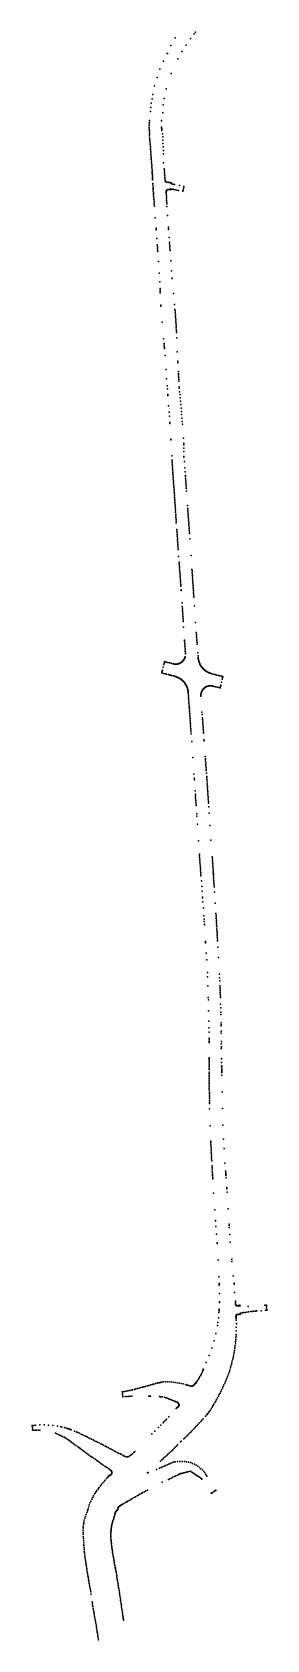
# Model space of a CAD drawing. Header units: metres. Extents: x 254871 to 264190, y 6271272 to 6280437.
# Drawn here: x 261273 to 261553, y 6275106 to 6277022 of the extents above; entities that cross this region are included whole.
import ezdxf

# ---------------------------------------------------------------- set-up
doc = ezdxf.new("R2010")
doc.units = ezdxf.units.M

msp = doc.modelspace()

# ---------------------------------------------------------------- linework, layer by layer
at = {"layer": 'Puntos'}
for p in [(261443.5, 6277015.6), (261462.1, 6277014.8), (261466.3, 6277020.2), (261468, 6277022.2), (261434.3, 6276996.8), (261434.4, 6276997), (261438.6, 6277006.3), (261446.8, 6276990.4), (261451.7, 6276999.1), (261451.7, 6276999), (261451.7, 6276999), (261451.7, 6276999), (261456.7, 6277006.8), (261425.5, 6276978), (261429.6, 6276987.5), (261439, 6276972.8), (261419.2, 6276958.2), (261422.1, 6276968.2), (261433.1, 6276954.6), (261414.8, 6276932.3), (261415.2, 6276937.8), (261416.3, 6276942.8), (261417, 6276948), (261429.4, 6276935.7), (261430.6, 6276943), (261430.6, 6276943), (261430.6, 6276943), (261430.6, 6276943), (261412.8, 6276912.9), (261412.9, 6276917.1), (261412.9, 6276915), (261414.1, 6276927.5), (261427.5, 6276916.9), (261427.5, 6276916.6), (261429, 6276926.2), (261412.7, 6276908.8), (261412.7, 6276908.7), (261412.8, 6276910.9), (261412.8, 6276906.7), (261412.8, 6276906.1), (261412.9, 6276904.6), (261413, 6276902.6), (261413, 6276900.5), (261413.1, 6276898.5), (261413.2, 6276896.4), (261413.4, 6276894.4), (261413.6, 6276892.4), (261427.4, 6276908.9), (261427.4, 6276908), (261427.7, 6276907), (261427.7, 6276907), (261427.8, 6276906.5), (261427.9, 6276905.1), (261428.4, 6276901.2), (261428.8, 6276897.4), (261428.9, 6276893.4), (261413.8, 6276890.4), (261414, 6276888.4), (261414, 6276888.3), (261414.2, 6276886.4), (261414.3, 6276884.4), (261414.4, 6276882.4), (261414.5, 6276880.4), (261414.7, 6276878.4), (261414.8, 6276876.4), (261414.9, 6276874.4), (261429.1, 6276889.4), (261429.1, 6276889.4), (261429.3, 6276885.4), (261429.6, 6276881.4), (261429.8, 6276877.4), (261415.1, 6276872.4), (261415.2, 6276870.9), (261415.2, 6276870.4), (261415.4, 6276868.4), (261415.5, 6276866.4), (261415.7, 6276864.4), (261415.8, 6276862.4), (261415.9, 6276860.5), (261416.1, 6276858.5), (261416.2, 6276856.5), (261416.3, 6276855.6), (261416.3, 6276854.5), (261429.9, 6276866.5), (261430.6, 6276859.5), (261430.8, 6276857.5), (261430.9, 6276855.5), (261416.4, 6276853.1), (261416.5, 6276852.5), (261416.6, 6276850.5), (261416.7, 6276848.5), (261416.7, 6276847.3), (261416.7, 6276847.3), (261416.8, 6276846.6), (261416.8, 6276846.4), (261417.1, 6276841.8), (261417.2, 6276839.7), (261417.3, 6276837.7), (261417.4, 6276836.4), (261417.5, 6276835.2), (261431.1, 6276853.5), (261431.3, 6276851.5), (261431.4, 6276849.5), (261431.5, 6276848.3), (261431.8, 6276846.4), (261431.9, 6276844.9), (261432, 6276844.8), (261432.3, 6276844.3), (261432.3, 6276844.3), (261432.9, 6276843.9), (261432.9, 6276843.9), (261433.5, 6276843.6), (261435.3, 6276843.3), (261435.4, 6276843.2), (261435.5, 6276834.7), (261435.6, 6276834.7), (261437.4, 6276842.9), (261437.7, 6276842.8), (261437.9, 6276835.4), (261437.9, 6276835.1), (261439.1, 6276841.5), (261439.1, 6276835.2), (261439.2, 6276842), (261439.3, 6276842.5), (261439.9, 6276835), (261441.1, 6276841.1), (261441.8, 6276834.7), (261443, 6276840.6), (261448.9, 6276839.4), (261453.4, 6276835.6), (261453.8, 6276838.4), (261453.8, 6276837.6), (261453.9, 6276838.3), (261453.9, 6276838.3), (261453.9, 6276838.1), (261417.5, 6276834.7), (261417.6, 6276832.7), (261417.7, 6276830.7), (261417.8, 6276829.8), (261417.9, 6276828.7), (261418, 6276826.7), (261418.2, 6276824.7), (261418.3, 6276822.7), (261418.5, 6276820.7), (261418.7, 6276818.7), (261418.8, 6276816.7), (261433, 6276832), (261433, 6276831.7), (261433, 6276831.6), (261433, 6276831.2), (261433, 6276830.9), (261433, 6276830.9), (261433.1, 6276832.6), (261433.1, 6276832.4), (261433.1, 6276829.7), (261433.2, 6276832.9), (261433.2, 6276827.7), (261433.3, 6276833.4), (261433.3, 6276825.7), (261433.4, 6276823.7), (261433.5, 6276833.6), (261433.5, 6276821.7), (261433.6, 6276833.8), (261433.6, 6276819.7), (261433.7, 6276817.7), (261434, 6276834.2), (261434.3, 6276834.4), (261434.5, 6276834.5), (261435, 6276834.6), (261436.1, 6276834.6), (261436.1, 6276834.6), (261437.7, 6276834.3), (261443.8, 6276834.3), (261445.8, 6276833.9), (261447.7, 6276833.6), (261452.7, 6276832.7), (261452.8, 6276832.9), (261452.8, 6276832.6), (261452.9, 6276833.2), (261453, 6276833.6), (261419, 6276814.7), (261420, 6276800.9), (261433.9, 6276814.6), (261434.6, 6276803.7), (261420.9, 6276788.8), (261421, 6276786.8), (261435.6, 6276789.8), (261435.7, 6276787.8), (261435.8, 6276787.1), (261436.5, 6276777.6), (261421.7, 6276776.5), (261422.3, 6276768.8), (261422.4, 6276766.8), (261422.5, 6276764.8), (261422.7, 6276762.8), (261422.8, 6276760.8), (261436.9, 6276771.8), (261437, 6276769.8), (261437.1, 6276767.9), (261437.3, 6276765.9), (261437.4, 6276763.9), (261437.6, 6276761.9), (261423.7, 6276748.9), (261438.4, 6276749.9), (261424.6, 6276735), (261425.2, 6276724.6), (261439.3, 6276737.7), (261439.9, 6276728.9), (261439.9, 6276728.7), (261425.6, 6276716.9), (261425.7, 6276714.9), (261425.8, 6276712.9), (261425.9, 6276711.5), (261441.6, 6276710.7), (261426.4, 6276696.7), (261426.5, 6276695.8), (261443, 6276697.8), (261443.4, 6276691.7), (261443.6, 6276690.1), (261443.7, 6276688.1), (261443.9, 6276686.1), (261444, 6276684.1), (261444.1, 6276682.1), (261428.3, 6276676.8), (261444.3, 6276680.1), (261444.4, 6276678.1), (261444.5, 6276676.1), (261444.7, 6276674.1), (261444.8, 6276672.2), (261444.9, 6276670.2), (261445, 6276668.2), (261445.1, 6276666.2), (261445.1, 6276664.5), (261429.9, 6276656.8), (261430.4, 6276651.1), (261430.5, 6276649.1), (261430.7, 6276647.1), (261430.8, 6276645.9), (261430.9, 6276645.1), (261445.5, 6276657.9), (261431.6, 6276636.9), (261446.2, 6276641.4), (261446.8, 6276630.2), (261446.9, 6276628.2), (261432.8, 6276620.4), (261433.5, 6276609.2), (261447.5, 6276617.9), (261447.6, 6276615.4), (261447.7, 6276614.2), (261447.8, 6276612.2), (261447.9, 6276610.2), (261448, 6276608.2), (261448.1, 6276606.2), (261434.2, 6276600.7), (261434.4, 6276597), (261434.9, 6276590.6), (261434.9, 6276589.3), (261448.4, 6276599.4), (261448.6, 6276598), (261448.9, 6276593.7), (261449.4, 6276590.3), (261449.7, 6276586.3), (261435.8, 6276577), (261436.3, 6276569.3), (261450, 6276582.3), (261450.4, 6276578.3), (261450.7, 6276574.3), (261451, 6276570.3), (261436.8, 6276564.5), (261437.2, 6276557.1), (261437.3, 6276555.8), (261451.3, 6276566.4), (261451.6, 6276562.4), (261451.9, 6276558.4), (261452.2, 6276555), (261438.4, 6276537.1), (261438.5, 6276536.2), (261453.7, 6276538.2), (261453.8, 6276532.6), (261453.9, 6276530.4), (261439.6, 6276517.2), (261439.9, 6276512), (261440, 6276511.4), (261440.1, 6276509.4), (261454, 6276526.4), (261454, 6276522.4), (261454.1, 6276516.4), (261454.1, 6276515.7), (261454.6, 6276510.4), (261440.2, 6276507.4), (261440.3, 6276505.4), (261440.5, 6276503.5), (261440.6, 6276501.5), (261440.8, 6276499.5), (261440.9, 6276497.5), (261440.9, 6276497.2), (261441, 6276495.5), (261441.2, 6276493.5), (261441.3, 6276491.5), (261455.2, 6276502.9), (261455.6, 6276498.2), (261455.9, 6276493.8), (261456, 6276492.5), (261456.1, 6276490.5), (261441.4, 6276489.5), (261441.6, 6276487.5), (261441.7, 6276485.5), (261441.8, 6276483.5), (261442, 6276481.5), (261442.1, 6276479.5), (261442.3, 6276477.5), (261442.4, 6276475.5), (261442.5, 6276473.5), (261442.7, 6276471.5), (261456.3, 6276488.5), (261456.4, 6276486.5), (261456.5, 6276484.5), (261456.7, 6276482.5), (261456.8, 6276480.5), (261456.9, 6276478.5), (261457.1, 6276475.4), (261442.8, 6276469.5), (261442.9, 6276467.5), (261443.1, 6276465.5), (261443.2, 6276463.5), (261443.4, 6276461.6), (261443.5, 6276459.6), (261443.6, 6276457.6), (261443.8, 6276455.6), (261443.9, 6276453.6), (261444, 6276451.6), (261458.4, 6276458.3), (261458.6, 6276454.6), (261458.8, 6276452.6), (261444.2, 6276449.6), (261444.3, 6276447.6), (261444.5, 6276445.6), (261444.6, 6276443.6), (261444.7, 6276441.6), (261444.9, 6276439.6), (261445, 6276437.6), (261445, 6276437.3), (261458.9, 6276450.6), (261459.1, 6276448.6), (261459.2, 6276446.6), (261459.3, 6276444.6), (261459.5, 6276442.6), (261459.6, 6276440.6), (261459.8, 6276438.6), (261459.9, 6276436.6), (261460.1, 6276434.6), (261460.2, 6276432.6), (261445.6, 6276429.6), (261445.7, 6276427.6), (261445.9, 6276425.6), (261446, 6276423.6), (261446.1, 6276421.6), (261446.3, 6276419.7), (261446.4, 6276417.7), (261446.5, 6276415.7), (261446.7, 6276413.7), (261460.3, 6276430.6), (261460.5, 6276428.7), (261460.6, 6276426.7), (261460.7, 6276424.7), (261461.2, 6276418.4), (261446.8, 6276411.7), (261447, 6276409.7), (261447.1, 6276407.7), (261447.2, 6276405.7), (261447.8, 6276397.4), (261462.6, 6276398.5), (261448.3, 6276390.4), (261448.4, 6276389.7), (261448.5, 6276387.7), (261448.7, 6276385.7), (261448.8, 6276383.7), (261448.9, 6276381.7), (261449.1, 6276379.8), (261449.2, 6276377.8), (261449.4, 6276375.8), (261463.6, 6276381.9), (261463.7, 6276380.8), (261463.8, 6276378.8), (261463.9, 6276376.8), (261449.5, 6276373.8), (261449.7, 6276371.8), (261449.8, 6276369.8), (261449.9, 6276367.8), (261450.1, 6276365.8), (261450.2, 6276363.8), (261450.4, 6276361.8), (261450.7, 6276357.5), (261450.7, 6276356.8), (261464.1, 6276374.8), (261464.2, 6276372.8), (261464.3, 6276370.8), (261464.5, 6276368.8), (261464.6, 6276366.8), (261464.8, 6276364.8), (261464.9, 6276362.8), (261465, 6276360.8), (261465.2, 6276358.8), (261465.3, 6276356.8), (261451.8, 6276342.1), (261452, 6276337.9), (261465.4, 6276354.8), (261465.6, 6276352.8), (261465.7, 6276350.8), (261465.8, 6276348.8), (261466.6, 6276338.6), (261452.2, 6276335.9), (261452.3, 6276333.9), (261452.4, 6276331.9), (261452.6, 6276329.9), (261452.7, 6276327.9), (261452.9, 6276325.9), (261453, 6276323.9), (261453.1, 6276321.9), (261453.3, 6276319.9), (261468, 6276318.6), (261453.7, 6276313.1), (261468.8, 6276306.9), (261469, 6276304.9), (261469.1, 6276302.9), (261469.2, 6276301), (261469.4, 6276299), (261454.8, 6276297.7), (261454.9, 6276296.4), (261454.9, 6276296), (261455, 6276294), (261455.2, 6276292), (261455.3, 6276290), (261455.4, 6276288), (261455.6, 6276286), (261455.7, 6276284), (261455.9, 6276282), (261455.9, 6276281.5), (261455.9, 6276281.2), (261469.5, 6276297), (261469.7, 6276295), (261469.8, 6276293), (261470.6, 6276282.5), (261428.1, 6276260), (261428.2, 6276260.5), (261428.6, 6276262), (261429.5, 6276265.4), (261430.3, 6276268.8), (261430.7, 6276270.2), (261430.8, 6276270.7), (261431.1, 6276271.6), (261431.1, 6276271.6), (261431.2, 6276272.1), (261433.1, 6276271.6), (261435.1, 6276271.1), (261437, 6276270.6), (261438.9, 6276270.1), (261440.9, 6276269.6), (261441.4, 6276269.4), (261441.7, 6276269.4), (261442.2, 6276269.3), (261442.9, 6276269.2), (261443.2, 6276269.1), (261443.6, 6276269.1), (261444.3, 6276269.1), (261444.8, 6276269.1), (261445.1, 6276269.1), (261445.8, 6276269.2), (261446.3, 6276269.2), (261446.5, 6276269.3), (261447.2, 6276269.4), (261447.8, 6276269.6), (261447.9, 6276269.6), (261448.6, 6276269.9), (261449.3, 6276270.2), (261449.3, 6276270.2), (261449.9, 6276270.5), (261450.6, 6276270.9), (261450.6, 6276270.9), (261451.2, 6276271.3), (261451.7, 6276271.7), (261451.8, 6276271.8), (261452.3, 6276272.2), (261452.8, 6276272.8), (261452.9, 6276272.9), (261453.2, 6276273.3), (261453.7, 6276273.9), (261453.8, 6276274.2), (261454.1, 6276274.5), (261454.5, 6276275.1), (261454.6, 6276275.5), (261454.8, 6276275.8), (261455.1, 6276276.4), (261455.3, 6276276.9), (261455.4, 6276277.1), (261455.5, 6276277.7), (261470.9, 6276278.8), (261471, 6276277.1), (261471.1, 6276276.3), (261471.1, 6276276), (261471.2, 6276275.4), (261471.3, 6276274.6), (261471.4, 6276274.3), (261471.5, 6276273.8), (261471.7, 6276273), (261471.8, 6276272.6), (261472, 6276272.2), (261472.2, 6276271.4), (261472.4, 6276271), (261472.5, 6276270.6), (261472.9, 6276269.8), (261473.1, 6276269.4), (261473.2, 6276269), (261473.6, 6276268.3), (261473.9, 6276267.9), (261474, 6276267.6), (261474.5, 6276266.8), (261474.8, 6276266.4), (261475, 6276266.1), (261475.5, 6276265.5), (261475.8, 6276265), (261476, 6276264.8), (261476.5, 6276264.1), (261476.9, 6276263.7), (261477.1, 6276263.5), (261477.7, 6276262.9), (261478.1, 6276262.5), (261478.3, 6276262.4), (261479, 6276261.8), (261479.5, 6276261.4), (261479.6, 6276261.3), (261480.3, 6276260.8), (261480.9, 6276260.4), (261481, 6276260.3), (261481.8, 6276259.9), (261427.7, 6276258.6), (261427.9, 6276259.1), (261427.9, 6276259.1), (261429.7, 6276258.1), (261431.6, 6276257.6), (261433.5, 6276257.1), (261435.5, 6276256.6), (261437.4, 6276256.1), (261438, 6276256), (261439.4, 6276255.6), (261441.3, 6276255.2), (261442.9, 6276254.8), (261443.7, 6276254.5), (261444.5, 6276254.3), (261444.5, 6276254.3), (261445.3, 6276254), (261446.1, 6276253.7), (261446.1, 6276253.6), (261446.8, 6276253.3), (261447.6, 6276252.9), (261447.7, 6276252.9), (261448.3, 6276252.5), (261449, 6276252.1), (261449.2, 6276252), (261449.7, 6276251.6), (261450.4, 6276251.1), (261450.6, 6276251), (261451.1, 6276250.6), (261451.7, 6276250.1), (261451.9, 6276249.9), (261452.3, 6276249.5), (261453, 6276248.9), (261453.2, 6276248.7), (261453.6, 6276248.4), (261454.2, 6276247.7), (261454.4, 6276247.5), (261454.7, 6276247.1), (261455.2, 6276246.4), (261455.4, 6276246.1), (261455.7, 6276245.7), (261456.1, 6276245), (261456.3, 6276244.6), (261456.6, 6276244.2), (261457, 6276243.5), (261457.2, 6276243.1), (261457.3, 6276242.7), (261457.7, 6276242), (261457.8, 6276241.5), (261458, 6276241.2), (261479, 6276241.1), (261479.6, 6276241.5), (261479.6, 6276241.5), (261480.2, 6276241.9), (261480.9, 6276242.2), (261480.9, 6276242.2), (261481.5, 6276242.5), (261482.2, 6276242.7), (261482.3, 6276242.8), (261482.4, 6276259.6), (261482.5, 6276259.5), (261482.9, 6276242.9), (261483.2, 6276259.1), (261483.6, 6276243.1), (261483.8, 6276243.1), (261483.9, 6276258.8), (261484, 6276258.8), (261484.3, 6276243.2), (261484.8, 6276258.5), (261485, 6276243.3), (261485.3, 6276243.3), (261485.6, 6276258.2), (261485.6, 6276258.2), (261485.8, 6276243.3), (261486.4, 6276257.9), (261486.5, 6276243.3), (261486.8, 6276243.2), (261487.2, 6276257.7), (261487.2, 6276243.2), (261487.4, 6276257.6), (261487.9, 6276243.1), (261488.3, 6276243), (261488.6, 6276242.9), (261489.3, 6276257.1), (261489.7, 6276242.6), (261491.2, 6276256.6), (261491.6, 6276242.1), (261492.1, 6276256.4), (261493.2, 6276256.1), (261493.6, 6276241.7), (261495.1, 6276255.7), (261495.5, 6276241.2), (261497, 6276255.2), (261497.1, 6276240.8), (261497.2, 6276241.3), (261497.5, 6276242.3), (261497.6, 6276242.7), (261498, 6276244.2), (261498.8, 6276247.6), (261499, 6276254.7), (261499.7, 6276251), (261500.1, 6276252.4), (261500.2, 6276252.9), (261500.4, 6276253.9), (261500.4, 6276253.8), (261500.5, 6276254.3), (261458.2, 6276240.4), (261458.4, 6276239.9), (261458.5, 6276239.5), (261458.7, 6276238.7), (261458.8, 6276238.2), (261458.9, 6276237.9), (261459, 6276237.1), (261459.1, 6276236.5), (261459.1, 6276236.2), (261459.2, 6276235.4), (261459.2, 6276235.4), (261459.3, 6276234.1), (261459.4, 6276232.1), (261459.6, 6276230.1), (261459.6, 6276230), (261459.7, 6276228.1), (261459.9, 6276226.1), (261460, 6276224.1), (261460.1, 6276222.1), (261474.3, 6276232.6), (261474.3, 6276232.5), (261474.3, 6276231.8), (261474.3, 6276231.6), (261474.3, 6276231), (261474.4, 6276233.2), (261474.5, 6276234.1), (261474.5, 6276233.9), (261474.6, 6276234.6), (261474.9, 6276235.6), (261474.9, 6276235.3), (261475.1, 6276236), (261475.4, 6276236.7), (261475.6, 6276237), (261475.7, 6276237.3), (261476.1, 6276237.9), (261476.3, 6276238.3), (261476.5, 6276238.5), (261476.9, 6276239.1), (261477.3, 6276239.5), (261477.4, 6276239.6), (261477.9, 6276240.2), (261478.3, 6276240.5), (261478.4, 6276240.6), (261460.3, 6276220.1), (261460.4, 6276218.1), (261460.4, 6276217.9), (261460.6, 6276216.2), (261460.7, 6276214.2), (261460.9, 6276212.2), (261461, 6276210.2), (261461.1, 6276208.2), (261461.3, 6276206.2), (261461.4, 6276204.2), (261475.6, 6276212), (261475.8, 6276209), (261476.1, 6276205.2), (261476.2, 6276203.2), (261461.6, 6276202.2), (261461.7, 6276200.2), (261461.8, 6276198.2), (261462, 6276196.2), (261462.1, 6276194.2), (261462.3, 6276192.2), (261462.4, 6276190.2), (261462.5, 6276188.2), (261462.7, 6276186.2), (261476.4, 6276201.2), (261476.5, 6276199.2), (261476.7, 6276197.2), (261476.8, 6276195.2), (261476.9, 6276193.2), (261477.1, 6276191.2), (261477.2, 6276189.2), (261477.3, 6276187.2), (261477.4, 6276186.8), (261463.4, 6276176.7), (261477.9, 6276179), (261478, 6276177.5), (261464.6, 6276158), (261479.4, 6276159.1), (261479.6, 6276156.3), (261479.7, 6276155.3), (261479.9, 6276153.3), (261480.1, 6276151.3), (261480.2, 6276149.3), (261480.3, 6276147.4), (261480.5, 6276145.4), (261466, 6276138.1), (261466.3, 6276133.3), (261466.5, 6276131.2), (261480.6, 6276143.4), (261480.7, 6276142.2), (261480.9, 6276139.1), (261481.2, 6276135), (261481.3, 6276133.4), (261481.5, 6276131.4), (261481.6, 6276129.4), (261481.7, 6276127.4), (261467.4, 6276118.1), (261467.7, 6276114.2), (261467.8, 6276112.4), (261467.9, 6276110.4), (261468, 6276108.4), (261481.9, 6276125.4), (261482, 6276123.4), (261482.1, 6276121.4), (261482.2, 6276119.4), (261482.4, 6276117.4), (261482.5, 6276115.4), (261482.6, 6276113.4), (261482.8, 6276111.4), (261482.9, 6276109.4), (261483, 6276107.4), (261468.2, 6276106.4), (261468.3, 6276104.4), (261468.5, 6276102.4), (261468.6, 6276100.4), (261469.4, 6276090.5), (261469.6, 6276087.7), (261483.2, 6276105.4), (261483.3, 6276103.5), (261483.6, 6276099.2), (261484.1, 6276091.5), (261484.1, 6276091.3), (261470.2, 6276078.2), (261485, 6276076.7), (261471.6, 6276058.3), (261486.3, 6276059.3), (261472.6, 6276042.6), (261472.7, 6276040.6), (261472.8, 6276038.6), (261473, 6276036.6), (261473.1, 6276034.6), (261473.2, 6276032.6), (261473.4, 6276030.6), (261487.9, 6276039.4), (261488, 6276037.6), (261488.1, 6276035.6), (261488.3, 6276033.6), (261488.4, 6276031.6), (261473.5, 6276028.6), (261473.7, 6276026.6), (261473.8, 6276024.6), (261474, 6276022.6), (261474.1, 6276020.6), (261474.3, 6276018.6), (261474.4, 6276016.6), (261488.6, 6276029.6), (261488.7, 6276027.6), (261488.8, 6276025.6), (261488.9, 6276023.7), (261489.1, 6276021.7), (261489.1, 6276020.1), (261489.2, 6276019.4), (261489.3, 6276018.3), (261489.3, 6276017.7), (261489.4, 6276015.7), (261489.5, 6276013.7), (261489.7, 6276011.7), (261474.9, 6276010.7), (261475.4, 6276004.1), (261475.7, 6275998.4), (261489.8, 6276009.7), (261489.9, 6276007.7), (261490, 6276005.7), (261490.1, 6276003.7), (261490.5, 6275997.3), (261476.3, 6275991.5), (261476.3, 6275990.7), (261476.7, 6275985.6), (261477.2, 6275978.5), (261491.3, 6275984.2), (261477.8, 6275969), (261478, 6275965), (261478.2, 6275962.4), (261478.4, 6275959.3), (261478.5, 6275958.5), (261492.1, 6275971.7), (261492.3, 6275969.8), (261492.4, 6275967.8), (261492.5, 6275965.8), (261492.7, 6275963.8), (261492.7, 6275963.4), (261492.8, 6275961.8), (261492.9, 6275959.8), (261493, 6275957.8), (261493.1, 6275955.8), (261493.3, 6275953.8), (261479.8, 6275938.6), (261479.8, 6275938.2), (261479.9, 6275936.8), (261493.4, 6275951.8), (261493.5, 6275949.8), (261493.5, 6275949.2), (261493.6, 6275947.8), (261493.7, 6275945.8), (261493.8, 6275943.8), (261493.9, 6275941.8), (261494, 6275939.8), (261494.1, 6275939.2), (261480.7, 6275924.6), (261481.2, 6275916.6), (261494.6, 6275931.8), (261495.4, 6275919.5), (261482, 6275901.5), (261482.2, 6275896.4), (261496.4, 6275899.5), (261482.6, 6275885.8), (261496.5, 6275895.4), (261496.7, 6275891.7), (261497, 6275885.7), (261497.1, 6275883.7), (261497.1, 6275881.7), (261497.2, 6275879.7), (261497.3, 6275877.7), (261483.1, 6275871.8), (261483.2, 6275868.8), (261497.4, 6275875.7), (261497.5, 6275873.7), (261497.5, 6275871.7), (261497.8, 6275863.7), (261497.9, 6275859.4), (261483.5, 6275856), (261483.8, 6275843.5), (261498, 6275854.4), (261498.1, 6275851.6), (261498.3, 6275841.6), (261498.3, 6275839.3), (261483.9, 6275835.5), (261484, 6275830.6), (261484.1, 6275823.3), (261484.1, 6275821.3), (261484.1, 6275819.4), (261498.3, 6275838.1), (261498.4, 6275831.5), (261498.4, 6275829.2), (261498.7, 6275819.2), (261484.1, 6275818), (261498.6, 6275816.5), (261498.6, 6275811.5), (261498.6, 6275811), (261498.7, 6275813), (261484.1, 6275799.9), (261484.1, 6275799.4), (261484.1, 6275798.6), (261484.1, 6275797.4), (261484.1, 6275795.4), (261484.1, 6275793.4), (261484.1, 6275791.4), (261484.2, 6275789.4), (261484.2, 6275787.4), (261484.2, 6275786), (261484.2, 6275782.7), (261484.2, 6275781.4), (261498.8, 6275799.2), (261498.8, 6275798.6), (261498.9, 6275794.5), (261499, 6275790.2), (261499.1, 6275789.4), (261499.1, 6275787.5), (261499.2, 6275785.5), (261499.2, 6275784.4), (261499.2, 6275783.5), (261499.2, 6275782.3), (261484.2, 6275779.4), (261484.2, 6275777.4), (261484.2, 6275775.3), (261484.2, 6275773.3), (261484.2, 6275771.3), (261484.3, 6275769.3), (261484.3, 6275767.3), (261484.3, 6275765.3), (261484.3, 6275763.3), (261499.3, 6275779.2), (261484.3, 6275761.3), (261484.4, 6275759), (261484.4, 6275758.1), (261484.4, 6275757.3), (261484.4, 6275755.3), (261484.4, 6275753.3), (261484.4, 6275751.3), (261484.5, 6275749.2), (261484.6, 6275747.2), (261484.6, 6275745.6), (261499.6, 6275759.3), (261484.7, 6275738.9), (261499.9, 6275739.4), (261485.3, 6275718.9), (261500.6, 6275719.5), (261486.1, 6275700.6), (261486.2, 6275699.1), (261486.2, 6275697.1), (261486.3, 6275695.1), (261486.4, 6275693.1), (261486.5, 6275691.1), (261486.6, 6275689), (261486.7, 6275687), (261501.3, 6275702.9), (261501.9, 6275691.9), (261486.8, 6275685), (261486.9, 6275683), (261487, 6275681), (261487.1, 6275679), (261487.3, 6275677), (261487.6, 6275671), (261487.7, 6275669), (261487.8, 6275667), (261503, 6275674.3), (261487.9, 6275665), (261488, 6275663), (261488.1, 6275661), (261488.1, 6275660.1), (261488.2, 6275659), (261488.3, 6275658.7), (261488.3, 6275658.7), (261488.4, 6275657), (261488.5, 6275655.8), (261503.7, 6275665), (261503.8, 6275664), (261504, 6275662), (261504.1, 6275661.1), (261504.1, 6275660.5), (261504.1, 6275659.8), (261504.2, 6275656.9), (261489.3, 6275638.7), (261505.1, 6275645.2), (261505.3, 6275643.6), (261505.5, 6275639.9), (261490.7, 6275618.8), (261506.8, 6275619.9), (261491.7, 6275606), (261491.7, 6275605.6), (261492.2, 6275598.8), (261492.9, 6275589.9), (261507.9, 6275601.5), (261507.9, 6275600.2), (261508.1, 6275597.5), (261508.7, 6275589.3), (261493.7, 6275579.3), (261493.8, 6275578.6), (261509.3, 6275580), (261494.9, 6275558.9), (261511, 6275560), (261511.2, 6275557.2), (261495.8, 6275538.9), (261512.8, 6275540.1), (261496.1, 6275530.9), (261496.1, 6275530.2), (261496.2, 6275528.9), (261496.4, 6275519), (261513.8, 6275531.5), (261513.8, 6275530.2), (261514.5, 6275520.1), (261495.7, 6275496.5), (261495.9, 6275499.5), (261495.9, 6275498.4), (261496, 6275500.3), (261496.4, 6275509.2), (261496.4, 6275508.3), (261515.5, 6275510), (261515.5, 6275509.1), (261515.5, 6275506.9), (261515.6, 6275506.4), (261515.8, 6275505.9), (261516, 6275505.4), (261516.4, 6275504.9), (261516.8, 6275504.5), (261516.8, 6275493.6), (261516.9, 6275504.4), (261517.3, 6275493.8), (261517.4, 6275504.3), (261517.5, 6275493.8), (261517.9, 6275504.4), (261517.9, 6275493.9), (261518, 6275504.4), (261518, 6275493.9), (261518.5, 6275493.9), (261518.6, 6275504.8), (261518.6, 6275504.5), (261518.8, 6275504.8), (261519.1, 6275504.8), (261519.4, 6275494.1), (261519.7, 6275494.2), (261520, 6275494.2), (261520.5, 6275505), (261520.6, 6275503.9), (261521.3, 6275495.5), (261521.4, 6275494.5), (261523.3, 6275495.9), (261525.2, 6275496.2), (261527.2, 6275496.5), (261529.2, 6275496.8), (261530.6, 6275503.6), (261531.2, 6275497.2), (261533.2, 6275497.4), (261535.2, 6275497.6), (261537.1, 6275497.8), (261539.1, 6275498), (261539.8, 6275498.1), (261541.1, 6275498.2), (261546.1, 6275498.5), (261550.6, 6275505.1), (261551.1, 6275499), (261552.3, 6275505.3), (261552.4, 6275504.8), (261552.4, 6275504.6), (261552.4, 6275504.1), (261552.6, 6275502.1), (261552.8, 6275500.1), (261552.8, 6275499.6), (261552.8, 6275499.4), (261552.8, 6275499.2), (261494, 6275480.7), (261494.5, 6275484.6), (261494.5, 6275484.4), (261495.2, 6275490), (261495.2, 6275489.9), (261516.1, 6275491.9), (261516.1, 6275491.8), (261516.1, 6275491.8), (261516.1, 6275491.2), (261516.2, 6275492.4), (261516.2, 6275490.8), (261516.2, 6275490.7), (261516.2, 6275490.3), (261516.3, 6275489.9), (261516.3, 6275478.8), (261516.3, 6275474.6), (261516.4, 6275493), (261516.4, 6275489.5), (261516.5, 6275493.2), (261516.5, 6275489.2), (261516.5, 6275487.2), (261516.6, 6275483.3), (261516.6, 6275483), (261490, 6275462.5), (261492.2, 6275471.5), (261514.9, 6275455.4), (261515.2, 6275457.5), (261515.4, 6275459.7), (261515.6, 6275461.8), (261515.8, 6275463.9), (261516, 6275466.1), (261516.2, 6275470.3), (261516.2, 6275468.2), (261480.7, 6275436.6), (261484.1, 6275445.1), (261487.3, 6275453.7), (261511.2, 6275436.5), (261511.7, 6275438.6), (261512.2, 6275440.7), (261512.6, 6275442.8), (261513.1, 6275444.9), (261513.6, 6275447), (261513.9, 6275449.1), (261514.2, 6275451.2), (261514.6, 6275453.3), (261471.3, 6275417.1), (261472.2, 6275418.7), (261473.2, 6275420.2), (261474.1, 6275421.8), (261474.9, 6275423.4), (261475.7, 6275425.1), (261476.5, 6275426.7), (261476.7, 6275427.2), (261477, 6275428.9), (261477.3, 6275428.4), (261505.2, 6275418.1), (261506, 6275420.1), (261506.7, 6275422.1), (261507.4, 6275424.1), (261508.2, 6275426.2), (261508.8, 6275428.2), (261509.4, 6275430.3), (261510, 6275432.4), (261510.6, 6275434.4), (261380.6, 6275401.9), (261380.7, 6275401.5), (261380.7, 6275401.3), (261380.8, 6275400.8), (261381, 6275398.8), (261381.2, 6275402), (261383.2, 6275402.3), (261385.2, 6275402.7), (261387.1, 6275403), (261389.1, 6275403.4), (261391.1, 6275403.7), (261393, 6275404.2), (261395, 6275404.8), (261396.9, 6275405.3), (261398.9, 6275405.8), (261400.9, 6275406.3), (261402.8, 6275406.9), (261404.8, 6275407.4), (261406.2, 6275407.8), (261406.7, 6275407.9), (261408.7, 6275408.4), (261410.6, 6275408.9), (261411.9, 6275409.3), (261412.6, 6275409.5), (261414.5, 6275410), (261416.5, 6275410.6), (261417.6, 6275410.9), (261418.4, 6275411.1), (261420.4, 6275411.7), (261422.3, 6275412.2), (261423, 6275412.4), (261424.5, 6275412.7), (261425.7, 6275413), (261426.4, 6275413.1), (261426.8, 6275413.2), (261428.8, 6275413.6), (261429.2, 6275413.7), (261431.6, 6275413.9), (261434, 6275413.9), (261436.4, 6275413.8), (261438.8, 6275413.6), (261441.2, 6275413.3), (261443.6, 6275413.1), (261446, 6275412.7), (261448.4, 6275412.3), (261450.9, 6275411.8), (261453.3, 6275411.3), (261455.8, 6275410.7), (261456.4, 6275410.5), (261458.1, 6275409.8), (261458.5, 6275409.7), (261458.6, 6275409.6), (261458.7, 6275409.6), (261458.8, 6275409.6), (261458.9, 6275409.6), (261458.9, 6275409.6), (261459.4, 6275409.5), (261459.6, 6275409.5), (261459.7, 6275409.4), (261461.5, 6275408.9), (261461.5, 6275408.9), (261462, 6275408.8), (261462.4, 6275408.7), (261462.4, 6275408.7), (261462.9, 6275408.5), (261463.3, 6275408.5), (261463.4, 6275408.5), (261463.8, 6275408.5), (261464.2, 6275408.7), (261464.3, 6275408.7), (261464.7, 6275408.9), (261465.1, 6275409.2), (261465.1, 6275409.1), (261465.4, 6275409.5), (261465.7, 6275409.8), (261465.9, 6275409.9), (261466.1, 6275410.2), (261466.3, 6275410.5), (261466.5, 6275410.6), (261466.6, 6275410.8), (261466.9, 6275411.2), (261467, 6275411.3), (261467.1, 6275411.5), (261467.4, 6275411.7), (261467.6, 6275411.8), (261467.7, 6275411.9), (261468, 6275412.2), (261468.2, 6275412.4), (261468.3, 6275412.4), (261468.5, 6275412.7), (261468.7, 6275412.9), (261468.8, 6275413), (261469, 6275413.3), (261469.2, 6275413.6), (261469.6, 6275414.2), (261470.4, 6275415.5), (261496.1, 6275398.5), (261497.1, 6275400.4), (261498, 6275402.4), (261499, 6275404.3), (261500, 6275406.2), (261500.9, 6275408.2), (261501.8, 6275410.2), (261502.7, 6275412.1), (261503.6, 6275414.1), (261504.5, 6275416), (261381.2, 6275396.8), (261381.3, 6275396.3), (261381.3, 6275396.1), (261381.3, 6275396), (261383.9, 6275396.2), (261385.9, 6275396.3), (261387.9, 6275396.4), (261389.9, 6275396.5), (261391.9, 6275396.7), (261412.1, 6275396.5), (261413.4, 6275396.5), (261414.1, 6275396.5), (261424.9, 6275396.1), (261426, 6275395.9), (261427.7, 6275395.8), (261428.1, 6275395.7), (261431, 6275395.3), (261432.6, 6275394.7), (261434.2, 6275394.1), (261435.7, 6275393.5), (261437.2, 6275392.9), (261438.7, 6275392.3), (261440.2, 6275391.7), (261441.7, 6275391.2), (261443.1, 6275390.6), (261444.6, 6275390), (261444.9, 6275382.1), (261445.5, 6275382.8), (261445.5, 6275382.8), (261445.7, 6275382.8), (261446, 6275389.5), (261446, 6275383), (261446.2, 6275383.2), (261446.4, 6275389.2), (261446.5, 6275383.4), (261446.7, 6275389), (261446.7, 6275383.6), (261446.8, 6275383.7), (261447, 6275388.7), (261447.1, 6275384), (261447.2, 6275388.4), (261447.2, 6275384.1), (261447.4, 6275388.1), (261447.5, 6275384.4), (261447.6, 6275387.8), (261447.8, 6275384.7), (261448, 6275387.1), (261448, 6275385.1), (261448.2, 6275385.4), (261448.3, 6275386.5), (261448.3, 6275386.2), (261448.3, 6275385.8), (261485.2, 6275379.7), (261486.4, 6275381.5), (261487.6, 6275383.4), (261488.7, 6275385.2), (261489.4, 6275386.2), (261489.9, 6275387.1), (261490.9, 6275389), (261492, 6275390.9), (261493, 6275392.8), (261494.1, 6275394.7), (261495.1, 6275396.6), (261273.3, 6275361.7), (261273.3, 6275361.7), (261273.3, 6275361.5), (261273.4, 6275361), (261275.3, 6275361.8), (261277.3, 6275362), (261282.5, 6275362.3), (261287.7, 6275362.3), (261292.9, 6275362.2), (261298.1, 6275361.7), (261303.3, 6275361), (261307.5, 6275360.2), (261308.6, 6275360), (261426.6, 6275362), (261429.3, 6275364.9), (261430.7, 6275366.3), (261432, 6275367.8), (261433.4, 6275369.2), (261436, 6275372), (261468.3, 6275360.4), (261469.7, 6275361.9), (261471.2, 6275363.4), (261472.6, 6275365), (261474.1, 6275366.6), (261475.3, 6275367.9), (261476.9, 6275369.7), (261479.9, 6275372.9), (261481.4, 6275374.5), (261481.6, 6275374.8), (261481.9, 6275375.1), (261482.7, 6275376.2), (261483, 6275376.5), (261484.1, 6275377.9), (261484.3, 6275378.3), (261273.6, 6275359), (261273.8, 6275357), (261273.8, 6275356.5), (261273.9, 6275356.2), (261273.9, 6275356), (261274.7, 6275356.1), (261276.7, 6275356.1), (261278.6, 6275356.2), (261280.5, 6275356.2), (261282.4, 6275356.3), (261301.1, 6275352.4), (261302.8, 6275351.6), (261304.5, 6275350.8), (261306.2, 6275350.1), (261308, 6275349.3), (261309.6, 6275348.5), (261311.3, 6275347.7), (261311.7, 6275359.2), (261311.8, 6275347.6), (261312.9, 6275346.9), (261313, 6275346.9), (261313.7, 6275358.7), (261314.6, 6275345.8), (261315.8, 6275358), (261316.1, 6275344.8), (261316.3, 6275357.8), (261316.9, 6275357.7), (261317.7, 6275343.8), (261317.8, 6275357.3), (261318.8, 6275357), (261319.1, 6275342.7), (261319.8, 6275356.6), (261320.3, 6275341.8), (261320.6, 6275341.6), (261322.3, 6275340.4), (261323.8, 6275355), (261325.9, 6275354.1), (261327.4, 6275353.5), (261327.8, 6275353.3), (261329.6, 6275352.4), (261331.5, 6275351.5), (261333.3, 6275350.6), (261335.1, 6275349.8), (261336.9, 6275348.9), (261338.3, 6275348.2), (261338.7, 6275348), (261340.5, 6275347.1), (261342.3, 6275346.2), (261344.1, 6275345.4), (261345.9, 6275344.5), (261347.7, 6275343.6), (261349.5, 6275342.7), (261349.6, 6275342.7), (261351.3, 6275341.8), (261353.1, 6275340.9), (261416, 6275351.6), (261419.5, 6275355), (261423.8, 6275359.2), (261450.1, 6275342.1), (261450.9, 6275342.9), (261453.8, 6275345.7), (261455.3, 6275347.1), (261456.7, 6275348.5), (261458.2, 6275349.9), (261459.6, 6275351.4), (261461.1, 6275352.8), (261462.6, 6275354.3), (261464, 6275355.8), (261465.4, 6275357.3), (261466.9, 6275358.8), (261323.9, 6275339.2), (261325.5, 6275338), (261327.1, 6275336.8), (261328.7, 6275335.6), (261330, 6275334.7), (261330.3, 6275334.4), (261331.9, 6275333.2), (261333.5, 6275332), (261335.2, 6275330.8), (261336.8, 6275329.6), (261338.4, 6275328.4), (261340, 6275327.3), (261340.1, 6275327.2), (261341.7, 6275326.1), (261343.3, 6275324.9), (261344.9, 6275323.8), (261346.5, 6275322.6), (261348.2, 6275321.4), (261354.9, 6275340), (261356.7, 6275339.1), (261358.4, 6275338.1), (261360.2, 6275337.2), (261360.7, 6275337), (261362, 6275336.3), (261363.8, 6275335.4), (261365.5, 6275334.4), (261367.3, 6275333.5), (261369.1, 6275332.6), (261370.9, 6275331.6), (261372.6, 6275330.7), (261374.4, 6275329.7), (261376.2, 6275328.8), (261378, 6275327.9), (261378.8, 6275327.4), (261379.7, 6275327), (261381.5, 6275326), (261382.2, 6275325.7), (261382.5, 6275325.6), (261382.5, 6275325.5), (261383.4, 6275325.1), (261385.3, 6275324.5), (261386.3, 6275324.2), (261387.3, 6275324.3), (261388.3, 6275324.7), (261389.9, 6275325.8), (261391.4, 6275326.8), (261392.7, 6275327.9), (261394.2, 6275329.4), (261395.6, 6275330.8), (261429.3, 6275322), (261430.7, 6275323.4), (261432.2, 6275324.8), (261433.7, 6275326.1), (261435.1, 6275327.5), (261436.6, 6275328.8), (261438.1, 6275330.2), (261439.5, 6275331.6), (261441, 6275332.9), (261442.4, 6275334.3), (261443.8, 6275335.8), (261445.2, 6275337.2), (261446.6, 6275338.6), (261446.6, 6275338.6), (261349.8, 6275320.3), (261350.3, 6275320), (261351.5, 6275319.1), (261353.1, 6275318), (261354.7, 6275316.8), (261356.4, 6275315.7), (261358, 6275314.5), (261359.7, 6275313.4), (261361.3, 6275312.2), (261362.9, 6275311.1), (261364.6, 6275309.9), (261365.1, 6275301.9), (261365.2, 6275302), (261365.4, 6275302), (261365.4, 6275302), (261365.5, 6275302.1), (261365.7, 6275302.1), (261365.7, 6275302.1), (261365.8, 6275302.2), (261366, 6275302.3), (261366, 6275302.3), (261366.2, 6275308.8), (261366.2, 6275302.4), (261366.4, 6275302.6), (261366.4, 6275302.5), (261366.6, 6275302.7), (261366.7, 6275308.5), (261366.8, 6275302.9), (261366.8, 6275302.8), (261367, 6275308.2), (261367, 6275303), (261367.2, 6275307.9), (261367.2, 6275303.3), (261367.3, 6275307.9), (261367.3, 6275303.3), (261367.4, 6275303.5), (261367.5, 6275307.6), (261367.6, 6275307.5), (261367.6, 6275303.8), (261367.7, 6275307.3), (261367.7, 6275303.9), (261367.8, 6275304.1), (261367.9, 6275306.9), (261367.9, 6275306.9), (261368, 6275306.6), (261368, 6275304.6), (261368, 6275304.4), (261368.1, 6275306.2), (261368.1, 6275306.1), (261368.1, 6275305.1), (261368.1, 6275304.8), (261368.2, 6275305.8), (261368.2, 6275305.5), (261368.2, 6275305.3), (261410.8, 6275305.1), (261411.1, 6275305.3), (261411.6, 6275305.8), (261421.3, 6275309.4), (261425, 6275311), (261426.3, 6275319.3), (261426.8, 6275311.8), (261427.8, 6275320.7), (261428.7, 6275312.6), (261430.5, 6275313.4), (261432.3, 6275314.1), (261434.2, 6275314.9), (261436, 6275315.7), (261437.8, 6275316.5), (261439.7, 6275317.3), (261441.6, 6275317.9), (261442.9, 6275318.3), (261443.8, 6275318.4), (261446.3, 6275302.6), (261446.6, 6275318.7), (261448.1, 6275303.5), (261449.3, 6275318.9), (261449.3, 6275304.1), (261449.8, 6275304.3), (261451.2, 6275304.6), (261452, 6275318.9), (261452.7, 6275305), (261454.1, 6275305.3), (261454.6, 6275318.8), (261455.6, 6275305.6), (261457.1, 6275318.5), (261457.1, 6275306), (261458.6, 6275306.3), (261459.6, 6275318.1), (261460.2, 6275306.7), (261462, 6275317.5), (261462, 6275307.1), (261462.2, 6275317.6), (261463.4, 6275306.2), (261464.4, 6275316.6), (261464.8, 6275305.3), (261466.1, 6275304.4), (261466.6, 6275315.7), (261467.4, 6275303.5), (261468.7, 6275302.7), (261468.8, 6275314.6), (261470.8, 6275313.3), (261472.7, 6275311.8), (261474.4, 6275310.2), (261476.1, 6275308.7), (261477.6, 6275306.9), (261479, 6275305.1), (261480.3, 6275303.2), (261481, 6275302.2), (261349.8, 6275283.3), (261350.4, 6275284.1), (261351.8, 6275286), (261352.8, 6275287.4), (261353.1, 6275287.9), (261354.5, 6275289.8), (261355.7, 6275291.5), (261355.9, 6275291.7), (261357.4, 6275293.4), (261358.9, 6275295.1), (261360.4, 6275296.7), (261361.8, 6275298.4), (261363.2, 6275299.9), (261363.3, 6275300), (261364, 6275300.7), (261364.1, 6275300.8), (261364.4, 6275301.2), (261364.7, 6275301.5), (261407, 6275282.8), (261408.7, 6275283.8), (261410.5, 6275284.7), (261428.3, 6275294), (261435.5, 6275297.4), (261437.3, 6275298.3), (261439.1, 6275299.1), (261440.9, 6275300), (261442.7, 6275300.8), (261444.5, 6275301.7), (261470, 6275301.8), (261471.4, 6275300.9), (261472.8, 6275300), (261474.2, 6275299), (261475.1, 6275298.4), (261475.6, 6275297.7), (261481.5, 6275301.4), (261491, 6275283.8), (261491.4, 6275284), (261491.9, 6275284.3), (261492.1, 6275284.5), (261492.1, 6275284.5), (261340.6, 6275264.8), (261341.3, 6275267.1), (261342.1, 6275269.6), (261342.1, 6275269.4), (261343.1, 6275271.6), (261344.2, 6275273.8), (261345.3, 6275275.9), (261345.4, 6275276), (261346.5, 6275278), (261347.7, 6275280.1), (261348.1, 6275280.7), (261348.4, 6275281.1), (261349, 6275282.1), (261375.7, 6275263.9), (261375.7, 6275263.9), (261376.2, 6275264.3), (261376.6, 6275264.8), (261376.7, 6275264.9), (261377.1, 6275265.2), (261377.5, 6275265.7), (261377.7, 6275265.8), (261378, 6275266.1), (261378.5, 6275266.5), (261378.8, 6275266.7), (261379, 6275266.9), (261379.6, 6275267.3), (261380.8, 6275268), (261382.5, 6275268.9), (261384.3, 6275269.9), (261385.1, 6275270.4), (261386, 6275270.9), (261386.8, 6275271.3), (261387.8, 6275271.9), (261389.5, 6275272.9), (261391.3, 6275273.9), (261393, 6275274.8), (261394.8, 6275275.8), (261396.5, 6275276.8), (261398.3, 6275277.8), (261400, 6275278.8), (261401.7, 6275279.8), (261403.5, 6275280.8), (261404.4, 6275281.3), (261405.2, 6275281.8), (261486.5, 6275280.9), (261486.5, 6275280.9), (261486.8, 6275281.1), (261487.2, 6275281.4), (261487.6, 6275281.6), (261489.3, 6275282.7), (261334.8, 6275245.6), (261334.9, 6275246.4), (261335.3, 6275248.8), (261336.1, 6275251.1), (261336.8, 6275253.4), (261337.6, 6275255.7), (261338.3, 6275258), (261339.1, 6275260.2), (261339.4, 6275261.3), (261339.8, 6275262.5), (261368.7, 6275245), (261369.1, 6275246.5), (261369.5, 6275248.1), (261370, 6275249.6), (261370.4, 6275251.1), (261370.8, 6275252.7), (261371.3, 6275254.2), (261371.7, 6275255.9), (261371.7, 6275255.8), (261371.8, 6275255.9), (261371.9, 6275256.4), (261372.1, 6275257), (261372.1, 6275256.9), (261372.3, 6275257.5), (261372.5, 6275258), (261372.6, 6275258.2), (261372.7, 6275258.6), (261373, 6275259.1), (261373.1, 6275259.3), (261373.2, 6275259.6), (261373.6, 6275260), (261373.9, 6275260.3), (261374.1, 6275260.4), (261374.5, 6275260.8), (261374.9, 6275261), (261375, 6275261.1), (261375.3, 6275263.5), (261375.5, 6275261.4), (261375.9, 6275261.8), (261375.9, 6275261.8), (261333.9, 6275236.8), (261333.9, 6275234.4), (261333.9, 6275234.3), (261334, 6275240.2), (261334, 6275239.2), (261334.1, 6275232), (261334.2, 6275241.6), (261334.2, 6275229.6), (261334.4, 6275227.3), (261334.6, 6275244), (261367, 6275234.1), (261367, 6275232.5), (261367, 6275232.4), (261367, 6275230.9), (261367, 6275229.3), (261367.1, 6275235.7), (261367.1, 6275227.7), (261367.1, 6275226), (261367.2, 6275236.3), (261367.3, 6275237.3), (261367.4, 6275238.8), (261367.4, 6275238.8), (261367.6, 6275240.4), (261367.8, 6275242), (261367.8, 6275241.9), (261368.2, 6275243.5), (261334.5, 6275225), (261334.7, 6275222.7), (261334.8, 6275220.4), (261335, 6275218.5), (261335, 6275218.2), (261335.1, 6275216), (261335.3, 6275213.8), (261335.4, 6275211.6), (261335.5, 6275210.6), (261335.6, 6275209.5), (261335.9, 6275207.3), (261367.3, 6275224.6), (261367.3, 6275224.4), (261367.5, 6275222.7), (261367.5, 6275222.7), (261367.7, 6275221), (261367.9, 6275219.2), (261368.1, 6275217.5), (261368.3, 6275215.7), (261368.4, 6275214.8), (261368.5, 6275213.9), (261368.8, 6275212.2), (261368.8, 6275212), (261369, 6275210.2), (261369.3, 6275208.3), (261369.7, 6275206.4), (261336.2, 6275205.3), (261336.5, 6275203.2), (261336.8, 6275201.1), (261337.1, 6275199.2), (261337.1, 6275199.1), (261337.4, 6275197.1), (261337.6, 6275195.9), (261337.7, 6275195.1), (261338, 6275193.1), (261338.3, 6275191.2), (261338.6, 6275189.2), (261338.8, 6275187.2), (261369.8, 6275205.8), (261370, 6275204.5), (261370.4, 6275202.6), (261370.6, 6275201.4), (261370.8, 6275200.6), (261371.1, 6275198.6), (261371.5, 6275196.7), (261371.8, 6275194.7), (261372.2, 6275192.7), (261372.3, 6275192), (261372.4, 6275191.9), (261372.6, 6275190.8), (261372.9, 6275188.8), (261373.2, 6275187.3), (261339.1, 6275185.2), (261339.4, 6275183.2), (261339.7, 6275181.8), (261339.8, 6275181.3), (261340.2, 6275179.3), (261340.5, 6275177.4), (261340.6, 6275176.9), (261340.9, 6275175.4), (261341.2, 6275173.4), (261341.6, 6275171.4), (261342, 6275169.5), (261373.3, 6275186.8), (261373.7, 6275184.9), (261374, 6275182.9), (261374, 6275182.7), (261374.3, 6275180.9), (261374.6, 6275178.9), (261374.7, 6275178.2), (261374.9, 6275177), (261375.3, 6275175), (261375.6, 6275173), (261375.9, 6275171), (261376.2, 6275169.1), (261376.3, 6275168.4), (261342.3, 6275167.5), (261342.7, 6275165.5), (261343, 6275163.6), (261343.5, 6275160.5), (261344.8, 6275151.7), (261345.1, 6275149.7), (261376.6, 6275167.1), (261376.9, 6275165.1), (261377.2, 6275163.1), (261377.5, 6275161.2), (261377.8, 6275159.2), (261378.1, 6275157.2), (261378.4, 6275155.2), (261378.7, 6275153.5), (261378.7, 6275153.3), (261379, 6275151.3), (261379.3, 6275149.3), (261345.3, 6275147.7), (261345.6, 6275145.8), (261345.9, 6275143.8), (261346.3, 6275141.8), (261346.6, 6275139.8), (261347, 6275137.9), (261347.3, 6275135.9), (261347.7, 6275133.9), (261348, 6275132.1), (261348, 6275132), (261348.4, 6275130), (261379.4, 6275148.6), (261379.6, 6275147.3), (261379.9, 6275145.3), (261380.1, 6275143.4), (261380.4, 6275141.4), (261380.7, 6275139.4), (261380.9, 6275137.4), (261381.2, 6275135.4), (261381.3, 6275134.5), (261381.5, 6275133.4), (261381.7, 6275131.7), (261381.7, 6275131.7), (261381.9, 6275130.3), (261382, 6275129.7), (261382.1, 6275129.7), (261348.7, 6275128), (261349.1, 6275126.3), (261349.1, 6275126.1), (261349.5, 6275124.1), (261349.8, 6275122.1), (261350.1, 6275120.1), (261350.4, 6275118.2), (261350.7, 6275116.2), (261350.9, 6275115), (261351, 6275114.2), (261351.4, 6275112.2), (261351.4, 6275112.2), (261351.7, 6275110.3), (261352, 6275108.3), (261352.3, 6275106.3)]:
    msp.add_point(p, dxfattribs=at)

doc.saveas('drawing.dxf')
